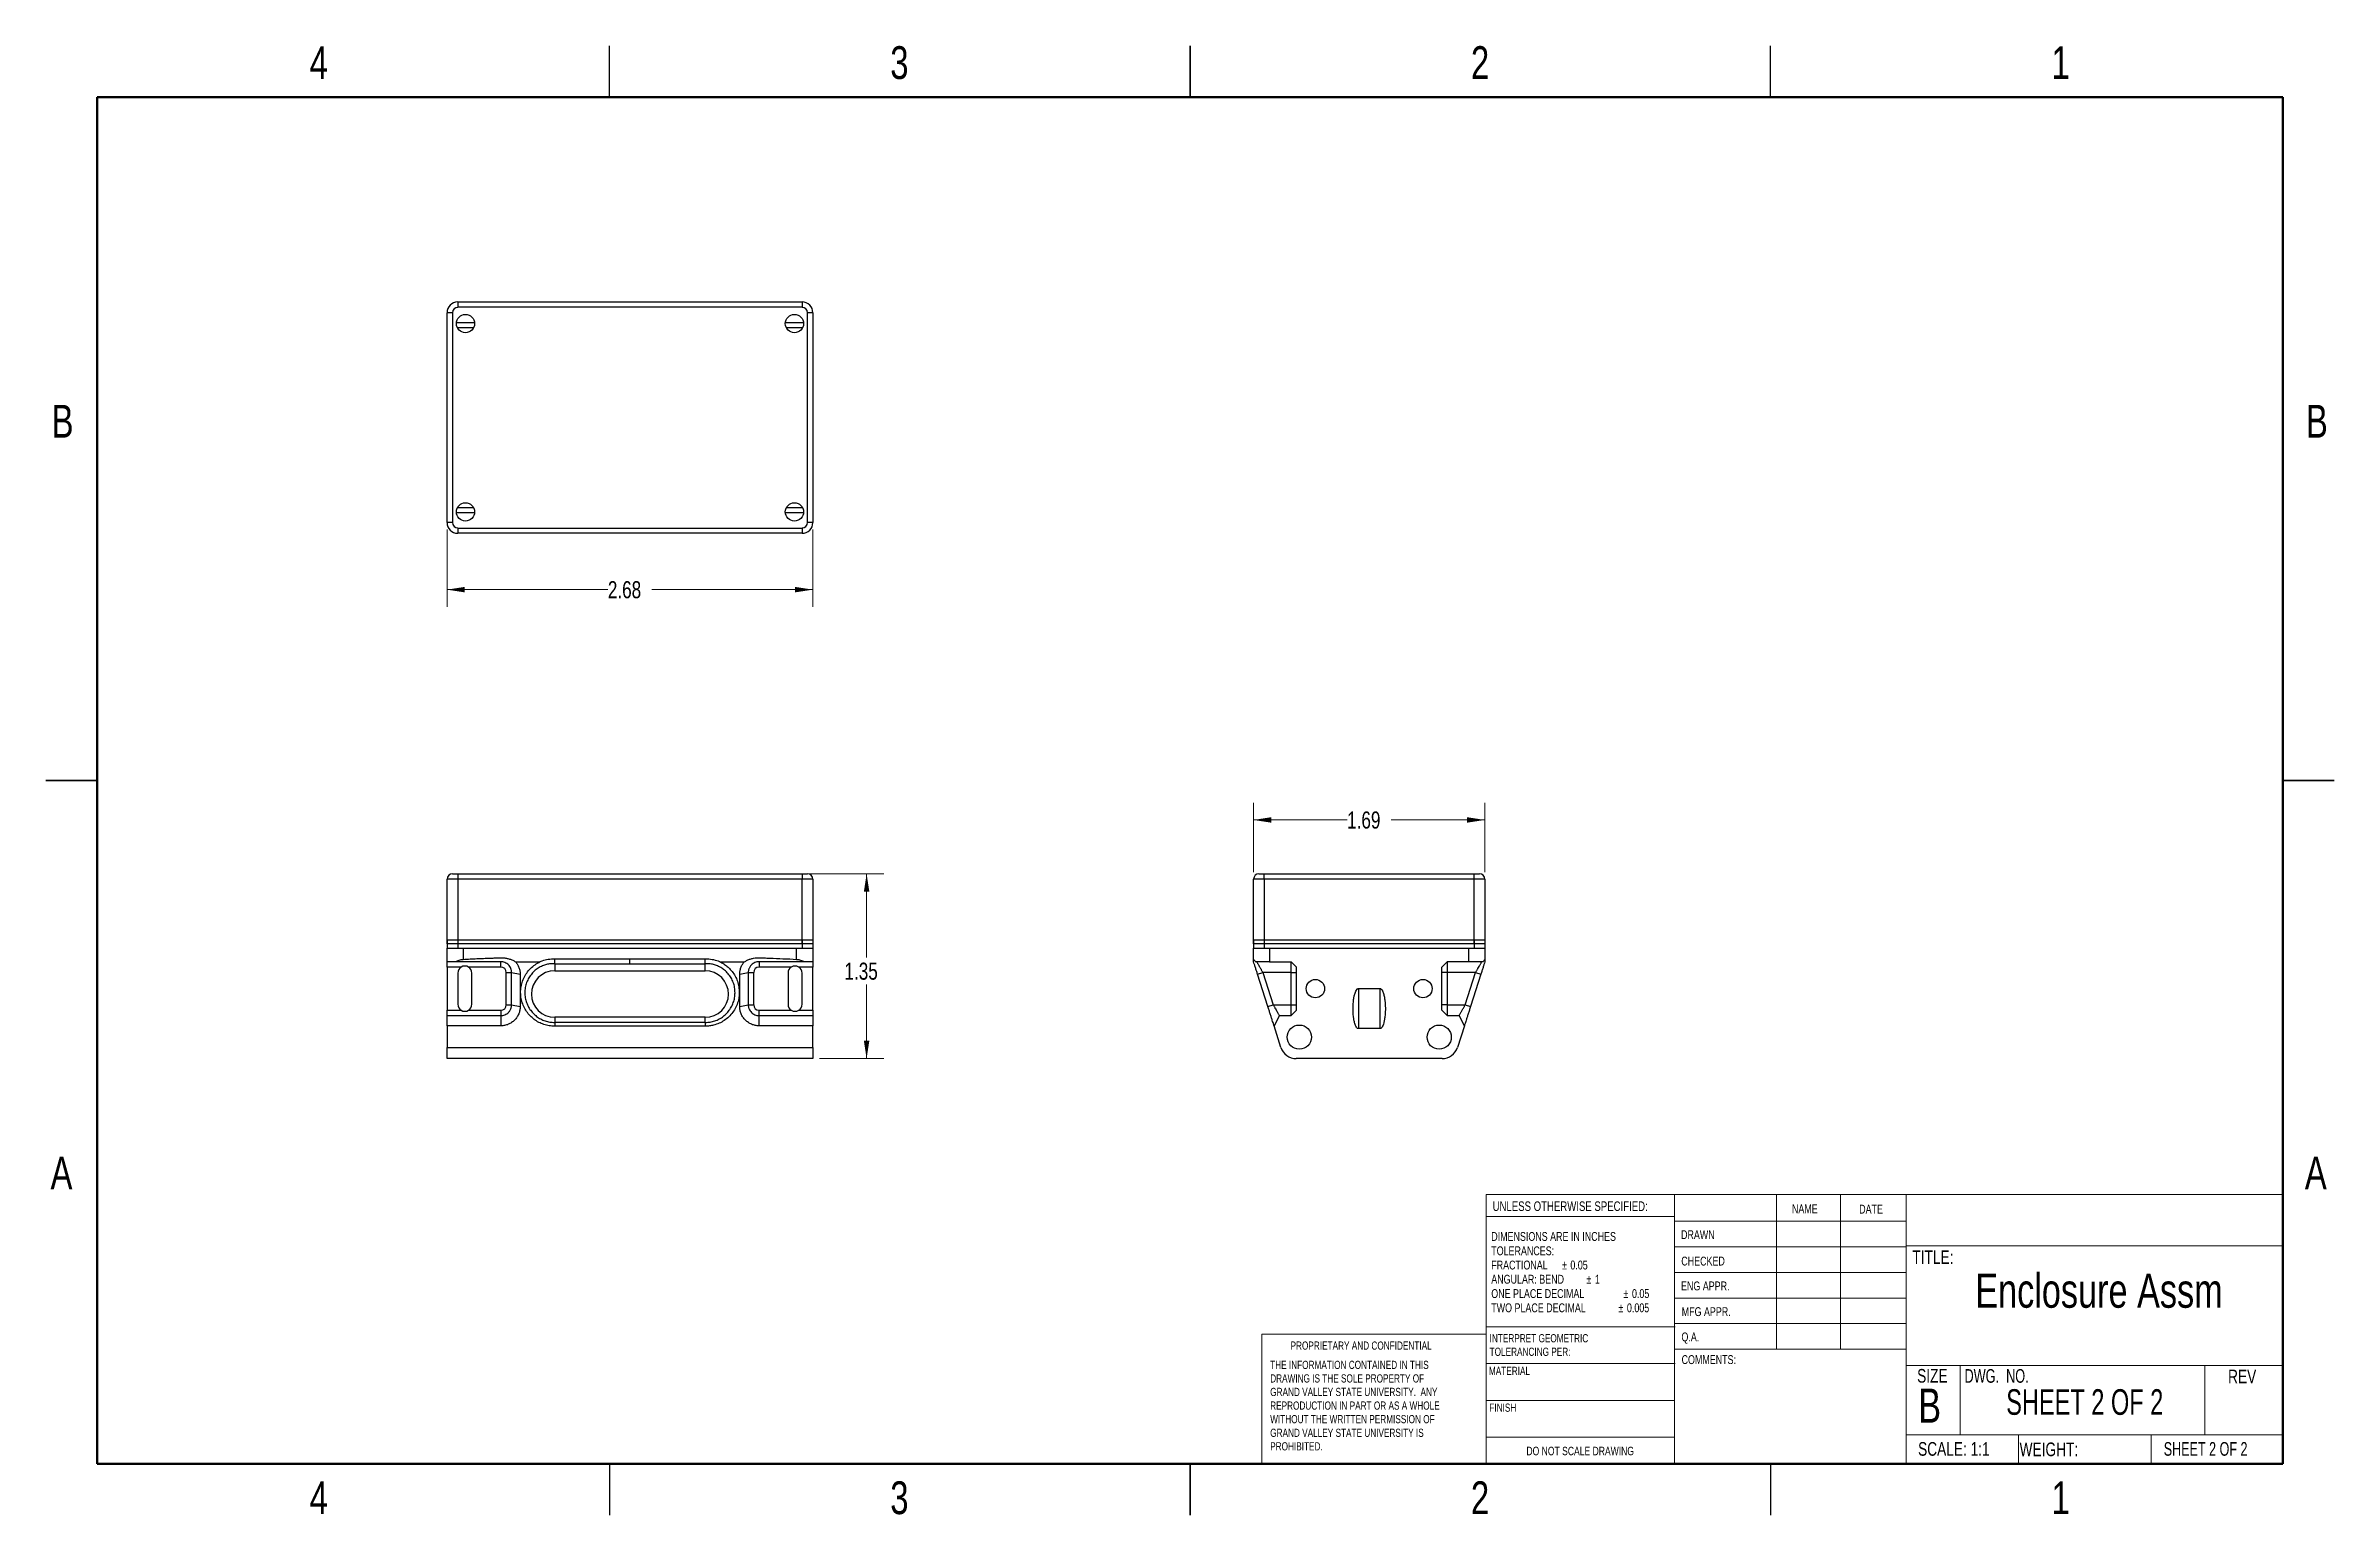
# Paper-space layout 'Sheet2' of a CAD drawing. Header units: inches. Extents: x 0.1 to 16.9, y 0.1 to 10.9.
import ezdxf

# ---------------------------------------------------------------- set-up
doc = ezdxf.new("R2010")
doc.units = ezdxf.units.IN
doc.header["$MEASUREMENT"] = 0
doc.styles.add('SLDTEXTSTYLE0', font='TXT', dxfattribs={"width": 0.75})
doc.styles.add('SLDTEXTSTYLE1', font='TXT', dxfattribs={"width": 0.6875})
doc.styles.add('SLDTEXTSTYLE2', font='TXT', dxfattribs={"width": 0.694444})
doc.dimstyles.new('SLDDIMSTYLE2', dxfattribs={"dimtxt": 0.125, "dimasz": 0.13, "dimexe": 0, "dimexo": 0.0625, "dimgap": 0.03125, "dimtad": 0, "dimtih": 1, "dimtoh": 1, "dimrnd": 1e-09, "dimzin": 12, "dimdsep": 46, "dimtxsty": 'SLDTEXTSTYLE0', "dimsah": 1, "dimcen": 0.09, "dimadec": 0, "dimazin": 3, "dimtfac": 1, "dimtofl": 0, "dimtmove": 0, "dimatfit": 3, "dimfxl": 1, "dimfrac": 2, "dimtolj": 1, "dimtzin": 12, "dimarcsym": 0})

# ---------------------------------------------------------------- blocks, each defined once
blk = doc.blocks.new('SW_NOTE_7')
at = {"color": 0, "linetype": 'Continuous', "lineweight": 0, "char_height": 0.06, "attachment_point": 1, "style": 'SLDTEXTSTYLE0'}
for s, insert in [('INTERPRET GEOMETRIC', (0, 0.077)), ('TOLERANCING PER:', (0, -0.022))]:
    blk.add_mtext(s, dxfattribs=dict(at, insert=insert))
blk = doc.blocks.new('SW_NOTE_8')
at = {"color": 0, "linetype": 'Continuous', "lineweight": 0, "char_height": 0.065, "attachment_point": 1, "style": 'SLDTEXTSTYLE0'}
for s, insert in [('DIMENSIONS ARE IN INCHES', (0, 0.084)), ('TOLERANCES:', (0, -0.021)), ('FRACTIONAL', (0, -0.125)), ('%%p', (0.518, -0.125)), ('0.05', (0.579, -0.125)), ('ANGULAR: BEND', (0, -0.229)), ('ONE PLACE DECIMAL', (0, -0.334)), ('%%p', (0.697, -0.229)), ('1', (0.759, -0.229)), ('0.05', (1.03, -0.334)), ('TWO PLACE DECIMAL', (0, -0.438)), ('%%p', (0.931, -0.438)), ('%%p', (0.968, -0.334)), ('0.005', (0.993, -0.438))]:
    blk.add_mtext(s, dxfattribs=dict(at, insert=insert))
blk = doc.blocks.new('SW_NOTE_9')
at = {"color": 0, "linetype": 'Continuous', "lineweight": 0, "char_height": 0.06, "attachment_point": 1, "style": 'SLDTEXTSTYLE0'}
for s, insert in [('THE INFORMATION CONTAINED IN THIS', (0, 0.077)), ('GRAND VALLEY STATE UNIVERSITY.  ANY', (0, -0.121)), ('DRAWING IS THE SOLE PROPERTY OF', (0, -0.022)), ('WITHOUT THE WRITTEN PERMISSION OF', (0, -0.32)), ('REPRODUCTION IN PART OR AS A WHOLE', (0, -0.221)), ('GRAND VALLEY STATE UNIVERSITY IS', (0, -0.42)), ('PROHIBITED.', (0, -0.519))]:
    blk.add_mtext(s, dxfattribs=dict(at, insert=insert))
blk = doc.blocks.new('_D_3')
at = {"color": 7, "linetype": 'Continuous', "lineweight": 18}
for p, q in [((5.711, 4.818), (6.258, 4.818)), ((6.133, 4.818), (6.133, 4.205)), ((6.133, 3.466), (6.133, 4.007)), ((5.789, 3.466), (6.258, 3.466))]:
    blk.add_line(p, q, dxfattribs=at)
for points in [[(6.133, 4.818), (6.113, 4.688), (6.153, 4.688)], [(6.133, 3.466), (6.153, 3.596), (6.113, 3.596)]]:
    blk.add_solid(points, dxfattribs=at)
at = {"color": 7, "linetype": 'Continuous', "lineweight": 18, "insert": (5.971, 4.168), "char_height": 0.125, "attachment_point": 1, "style": 'SLDTEXTSTYLE0'}
blk.add_mtext('1.35', dxfattribs=at)
blk = doc.blocks.new('_D_4')
at = {"color": 7, "linetype": 'Continuous', "lineweight": 18}
for p, q in [((3.062, 7.338), (3.062, 6.772)), ((5.739, 7.338), (5.739, 6.772)), ((3.062, 6.897), (4.239, 6.897)), ((5.739, 6.897), (4.562, 6.897))]:
    blk.add_line(p, q, dxfattribs=at)
for points in [[(3.062, 6.897), (3.192, 6.877), (3.192, 6.917)], [(5.739, 6.897), (5.609, 6.917), (5.609, 6.877)]]:
    blk.add_solid(points, dxfattribs=at)
at = {"color": 7, "linetype": 'Continuous', "lineweight": 18, "insert": (4.239, 6.959), "char_height": 0.125, "attachment_point": 1, "style": 'SLDTEXTSTYLE0'}
blk.add_mtext('2.68', dxfattribs=at)
blk = doc.blocks.new('_D_5')
at = {"color": 7, "linetype": 'Continuous', "lineweight": 18}
for p, q in [((8.965, 4.829), (8.965, 5.337)), ((8.965, 5.212), (9.65, 5.212)), ((10.658, 5.212), (9.973, 5.212)), ((10.658, 4.829), (10.658, 5.337))]:
    blk.add_line(p, q, dxfattribs=at)
for points in [[(8.965, 5.212), (9.095, 5.192), (9.095, 5.232)], [(10.658, 5.212), (10.528, 5.232), (10.528, 5.192)]]:
    blk.add_solid(points, dxfattribs=at)
at = {"color": 7, "linetype": 'Continuous', "lineweight": 18, "insert": (9.65, 5.274), "char_height": 0.125, "attachment_point": 1, "style": 'SLDTEXTSTYLE0'}
blk.add_mtext('1.69', dxfattribs=at)

psp = doc.layouts.new('Sheet2')

# ---------------------------------------------------------------- linework, layer by layer
at = {"color": 7, "linetype": 'Continuous', "lineweight": 25}
for p, q in [((4.25, 10.5), (4.25, 10.875)), ((8.5, 10.875), (8.5, 10.5)), ((8.5, 10.5), (8.5, 10.875)), ((12.75, 10.5), (12.75, 10.875)), ((3.102, 8.923), (3.062, 8.923)), ((3.062, 7.388), (3.062, 8.923)), ((3.102, 8.923), (3.102, 7.388)), ((3.141, 9.002), (5.661, 9.002)), ((3.141, 9.002), (3.141, 8.963)), ((5.661, 8.963), (3.141, 8.963)), ((5.661, 9.002), (5.661, 8.963)), ((5.739, 8.923), (5.7, 8.923)), ((5.7, 7.388), (5.7, 8.923)), ((5.739, 8.923), (5.739, 7.388)), ((3.13, 8.852), (3.263, 8.852)), ((3.256, 8.813), (3.137, 8.813)), ((5.539, 8.852), (5.672, 8.852)), ((5.664, 8.813), (5.546, 8.813)), ((3.102, 7.388), (3.062, 7.388)), ((3.263, 7.459), (3.13, 7.459)), ((3.137, 7.498), (3.256, 7.498)), ((5.672, 7.459), (5.539, 7.459)), ((5.546, 7.498), (5.664, 7.498)), ((5.739, 7.388), (5.7, 7.388)), ((3.141, 7.348), (5.661, 7.348)), ((3.141, 7.348), (3.141, 7.309)), ((5.661, 7.309), (3.141, 7.309)), ((5.661, 7.348), (5.661, 7.309)), ((0.125, 5.5), (0.5, 5.5)), ((0.5, 5.5), (0.125, 5.5)), ((16.875, 5.5), (16.5, 5.5)), ((16.5, 5.5), (16.875, 5.5)), ((3.141, 4.779), (3.062, 4.779)), ((3.062, 4.306), (3.062, 4.779)), ((3.102, 4.818), (3.141, 4.818)), ((3.141, 4.818), (3.141, 4.779)), ((3.141, 4.818), (5.661, 4.818)), ((5.661, 4.779), (3.141, 4.779)), ((3.141, 4.779), (3.141, 4.306)), ((5.661, 4.818), (5.7, 4.818)), ((5.661, 4.818), (5.661, 4.779)), ((5.739, 4.779), (5.661, 4.779)), ((5.661, 4.306), (5.661, 4.779)), ((5.739, 4.779), (5.739, 4.306)), ((9.044, 4.779), (8.965, 4.779)), ((8.965, 4.306), (8.965, 4.779)), ((9.005, 4.818), (9.044, 4.818)), ((9.044, 4.779), (9.044, 4.818)), ((9.044, 4.818), (10.579, 4.818)), ((9.044, 4.779), (9.044, 4.306)), ((10.579, 4.779), (9.044, 4.779)), ((10.579, 4.779), (10.579, 4.818)), ((10.579, 4.818), (10.619, 4.818)), ((10.579, 4.306), (10.579, 4.779)), ((10.658, 4.779), (10.579, 4.779)), ((10.658, 4.779), (10.658, 4.306)), ((3.062, 4.336), (3.062, 4.273)), ((3.062, 4.336), (3.141, 4.336)), ((3.141, 4.306), (3.062, 4.306)), ((3.062, 4.273), (3.141, 4.273)), ((3.062, 4.174), (3.062, 4.273)), ((3.141, 4.336), (3.141, 4.273)), ((3.141, 4.336), (5.661, 4.336)), ((5.661, 4.306), (3.141, 4.306)), ((3.141, 4.273), (5.661, 4.273)), ((3.18, 4.273), (3.18, 4.192)), ((3.18, 4.273), (5.621, 4.273)), ((3.85, 4.159), (3.85, 4.193)), ((4.401, 4.193), (3.85, 4.193)), ((4.952, 4.193), (4.401, 4.193)), ((4.401, 4.159), (4.401, 4.193)), ((4.952, 4.159), (4.952, 4.193)), ((5.621, 4.192), (5.621, 4.273)), ((5.661, 4.336), (5.661, 4.273)), ((5.661, 4.336), (5.739, 4.336)), ((5.739, 4.306), (5.661, 4.306)), ((5.661, 4.273), (5.739, 4.273)), ((5.739, 4.336), (5.739, 4.273)), ((5.739, 4.273), (5.739, 4.174)), ((8.965, 4.336), (8.965, 4.273)), ((8.965, 4.336), (9.044, 4.336)), ((9.044, 4.306), (8.965, 4.306)), ((8.965, 4.273), (9.044, 4.273)), ((8.965, 4.192), (8.965, 4.273)), ((9.044, 4.336), (9.044, 4.273)), ((9.044, 4.336), (10.579, 4.336)), ((10.579, 4.306), (9.044, 4.306)), ((9.044, 4.273), (10.579, 4.273)), ((9.083, 4.273), (9.083, 4.174)), ((9.083, 4.273), (10.54, 4.273)), ((10.54, 4.174), (10.54, 4.273)), ((10.579, 4.336), (10.579, 4.273)), ((10.579, 4.336), (10.658, 4.336)), ((10.658, 4.306), (10.579, 4.306)), ((10.579, 4.273), (10.658, 4.273)), ((10.658, 4.336), (10.658, 4.273)), ((10.658, 4.273), (10.658, 4.192)), ((3.126, 4.174), (3.062, 4.174)), ((3.062, 4.135), (3.062, 4.174)), ((3.165, 4.135), (3.062, 4.135)), ((3.062, 4.135), (3.062, 3.82)), ((3.141, 4.092), (3.141, 3.863)), ((3.456, 4.135), (3.219, 4.135)), ((3.243, 3.863), (3.243, 4.092)), ((3.456, 4.135), (3.456, 4.174)), ((3.495, 4.096), (3.535, 4.096)), ((3.495, 3.859), (3.495, 4.096)), ((3.535, 4.096), (3.597, 4.083)), ((3.535, 3.859), (3.535, 4.096)), ((3.564, 4.174), (3.742, 4.174)), ((3.597, 4.083), (3.597, 3.847)), ((3.85, 4.159), (4.401, 4.159)), ((3.85, 4.159), (3.85, 4.108)), ((3.85, 4.108), (4.952, 4.108)), ((4.401, 4.159), (4.952, 4.159)), ((4.952, 4.108), (4.952, 4.159)), ((5.059, 4.174), (5.238, 4.174)), ((5.204, 4.083), (5.267, 4.096)), ((5.204, 3.847), (5.204, 4.083)), ((5.267, 4.096), (5.267, 3.859)), ((5.267, 4.096), (5.306, 4.096)), ((5.306, 4.096), (5.306, 3.859)), ((5.346, 4.174), (5.346, 4.135)), ((5.582, 4.135), (5.346, 4.135)), ((5.558, 4.092), (5.558, 3.863)), ((5.739, 4.135), (5.637, 4.135)), ((5.661, 3.863), (5.661, 4.092)), ((5.739, 4.174), (5.676, 4.174)), ((5.739, 4.174), (5.739, 4.135)), ((5.739, 3.82), (5.739, 4.135)), ((9.083, 4.174), (8.979, 4.174)), ((8.994, 4.083), (9.033, 4.096)), ((9.07, 3.847), (8.994, 4.083)), ((9.241, 4.096), (9.033, 4.096)), ((9.033, 4.096), (9.109, 3.859)), ((9.083, 4.174), (9.241, 4.174)), ((9.241, 4.174), (9.28, 4.135)), ((9.241, 4.096), (9.241, 4.174)), ((9.241, 4.096), (9.28, 4.096)), ((9.241, 3.859), (9.241, 4.096)), ((9.28, 3.82), (9.28, 4.135)), ((10.343, 4.135), (10.383, 4.174)), ((10.343, 3.82), (10.343, 4.135)), ((10.383, 4.096), (10.343, 4.096)), ((10.54, 4.174), (10.383, 4.174)), ((10.383, 4.174), (10.383, 4.096)), ((10.59, 4.096), (10.383, 4.096)), ((10.383, 4.096), (10.383, 3.859)), ((10.515, 3.859), (10.59, 4.096)), ((10.645, 4.174), (10.54, 4.174)), ((10.629, 4.083), (10.553, 3.847)), ((10.59, 4.096), (10.629, 4.083)), ((3.495, 3.859), (3.535, 3.859)), ((3.535, 3.859), (3.597, 3.847)), ((5.204, 3.847), (5.267, 3.859)), ((5.267, 3.859), (5.306, 3.859)), ((9.07, 3.847), (9.109, 3.859)), ((9.109, 3.859), (9.241, 3.859)), ((9.241, 3.781), (9.241, 3.859)), ((9.241, 3.859), (9.28, 3.859)), ((9.733, 3.979), (9.89, 3.979)), ((10.383, 3.859), (10.343, 3.859)), ((10.383, 3.859), (10.383, 3.781)), ((10.383, 3.859), (10.515, 3.859)), ((10.515, 3.859), (10.553, 3.847)), ((3.062, 3.82), (3.165, 3.82)), ((3.062, 3.781), (3.062, 3.82)), ((3.062, 3.781), (3.456, 3.781)), ((3.062, 3.706), (3.062, 3.781)), ((3.062, 3.706), (3.062, 3.548)), ((3.456, 3.706), (3.062, 3.706)), ((3.219, 3.82), (3.456, 3.82)), ((3.456, 3.82), (3.456, 3.781)), ((3.456, 3.781), (3.456, 3.706)), ((3.85, 3.768), (3.85, 3.731)), ((4.952, 3.768), (3.85, 3.768)), ((3.85, 3.731), (3.85, 3.703)), ((4.952, 3.731), (3.85, 3.731)), ((4.952, 3.703), (3.85, 3.703)), ((4.952, 3.731), (4.952, 3.768)), ((4.952, 3.731), (4.952, 3.703)), ((5.346, 3.781), (5.346, 3.82)), ((5.346, 3.82), (5.582, 3.82)), ((5.346, 3.706), (5.346, 3.781)), ((5.346, 3.781), (5.739, 3.781)), ((5.739, 3.706), (5.346, 3.706)), ((5.637, 3.82), (5.739, 3.82)), ((5.739, 3.82), (5.739, 3.781)), ((5.739, 3.781), (5.739, 3.706)), ((5.739, 3.548), (5.739, 3.706)), ((9.154, 3.781), (9.115, 3.706)), ((9.166, 3.548), (9.115, 3.706)), ((9.154, 3.781), (9.241, 3.781)), ((9.28, 3.82), (9.241, 3.781)), ((9.89, 3.685), (9.733, 3.685)), ((10.383, 3.781), (10.343, 3.82)), ((10.383, 3.781), (10.47, 3.781)), ((10.508, 3.706), (10.458, 3.548)), ((10.508, 3.706), (10.47, 3.781)), ((3.062, 3.548), (5.739, 3.548)), ((3.062, 3.466), (3.062, 3.548)), ((5.739, 3.548), (5.739, 3.466)), ((5.739, 3.466), (3.062, 3.466)), ((10.345, 3.466), (9.278, 3.466)), ((4.25, 0.5), (4.25, 0.125)), ((8.5, 0.125), (8.5, 0.5)), ((8.5, 0.5), (8.5, 0.125)), ((12.75, 0.5), (12.75, 0.125))]:
    psp.add_line(p, q, dxfattribs=at)
at = {"color": 7, "linetype": 'Continuous', "lineweight": 50}
for p, q in [((0.5, 0.5), (0.5, 10.5)), ((0.5, 10.5), (16.5, 10.5)), ((16.5, 10.5), (16.5, 0.5)), ((16.5, 0.5), (0.5, 0.5))]:
    psp.add_line(p, q, dxfattribs=at)
at = {"color": 8, "linetype": 'Continuous', "lineweight": 25}
for p, q in [((9.733, 3.979), (9.733, 3.685)), ((9.89, 3.979), (9.89, 3.685))]:
    psp.add_line(p, q, dxfattribs=at)
at = {"color": 7, "linetype": 'Continuous', "lineweight": 18}
for p, q in [((10.668, 0.5), (10.668, 2.472)), ((10.668, 2.472), (16.5, 2.472)), ((12.045, 2.472), (12.045, 0.5)), ((12.794, 2.472), (12.794, 1.339)), ((13.262, 2.472), (13.262, 1.339)), ((13.741, 2.472), (13.741, 0.5)), ((12.045, 2.31), (10.668, 2.31)), ((12.045, 2.277), (13.741, 2.277)), ((12.045, 2.089), (13.741, 2.089)), ((13.741, 2.097), (16.5, 2.097)), ((12.045, 1.902), (13.741, 1.902)), ((13.741, 1.714), (12.045, 1.714)), ((13.741, 1.527), (12.045, 1.527)), ((9.025, 0.5), (9.025, 1.449)), ((10.668, 1.449), (9.025, 1.449)), ((10.668, 1.504), (12.05, 1.504)), ((10.668, 1.234), (12.05, 1.234)), ((13.741, 1.339), (12.05, 1.339)), ((13.741, 1.22), (16.5, 1.22)), ((14.137, 1.22), (14.137, 0.713)), ((15.928, 1.22), (15.928, 0.713)), ((10.668, 0.964), (12.045, 0.964)), ((10.668, 0.697), (12.045, 0.697)), ((13.741, 0.713), (16.5, 0.713)), ((14.564, 0.713), (14.564, 0.5)), ((15.536, 0.713), (15.536, 0.5))]:
    psp.add_line(p, q, dxfattribs=at)
at = {"color": 7, "linetype": 'Continuous', "lineweight": 25}
for centre, radius in [((3.197, 8.844), 0.0669), ((5.605, 8.844), 0.0669), ((3.197, 7.466), 0.0669), ((5.605, 7.466), 0.0669), ((9.418, 3.978), 0.0669), ((10.205, 3.978), 0.0669), ((9.3, 3.623), 0.0886), ((10.324, 3.623), 0.0886)]:
    psp.add_circle(centre, radius, dxfattribs=at)
for centre, radius, start, end in [((3.141, 8.923), 0.0787, 90, 180), ((3.141, 8.923), 0.0394, 90, 180), ((5.661, 8.923), 0.0787, 0, 90), ((5.661, 8.923), 0.0394, 0, 90), ((3.141, 7.388), 0.0787, 180, 270), ((3.141, 7.388), 0.0394, 180, 270), ((5.661, 7.388), 0.0394, 270, 0), ((5.661, 7.388), 0.0787, 270, 0), ((3.102, 4.779), 0.0394, 90, 180), ((5.7, 4.779), 0.0394, 0, 90), ((9.005, 4.779), 0.0394, 90, 180), ((10.619, 4.779), 0.0394, 0, 90), ((3.192, 4.092), 0.0512, 122.2042, 180), ((3.192, 4.092), 0.0512, 57.7958, 122.2042), ((3.192, 4.092), 0.0512, 0, 57.7958), ((3.456, 4.096), 0.0394, 0, 90), ((3.85, 3.938), 0.17, 90, 270), ((4.952, 3.938), 0.17, 270, 90), ((5.346, 4.096), 0.0394, 90, 180), ((5.609, 4.092), 0.0512, 122.2042, 180), ((5.609, 4.092), 0.0512, 57.7958, 122.2042), ((5.609, 4.092), 0.0512, 0, 57.7958), ((3.192, 3.863), 0.0512, 180, 237.7958), ((3.192, 3.863), 0.0512, 302.2042, 0), ((3.456, 3.859), 0.0394, 270, 0), ((5.346, 3.859), 0.0394, 180, 270), ((5.609, 3.863), 0.0512, 180, 237.7958), ((5.609, 3.863), 0.0512, 302.2042, 0), ((3.192, 3.863), 0.0512, 237.7958, 302.2042), ((5.609, 3.863), 0.0512, 237.7958, 302.2042), ((9.278, 3.584), 0.118, 197.7447, 270), ((10.345, 3.584), 0.118, 270, 342.2553)]:
    psp.add_arc(centre, radius, start, end, dxfattribs=at)
for points, knots in [([(3.126, 4.174), (3.13, 4.177), (3.138, 4.181), (3.151, 4.187), (3.165, 4.191), (3.175, 4.192), (3.18, 4.192)], [0, 0, 0, 0, 0.249637, 0.497792, 0.748952, 1, 1, 1, 1]), ([(3.18, 4.192), (3.197, 4.193), (3.231, 4.195), (3.28, 4.197), (3.328, 4.199), (3.37, 4.201), (3.408, 4.202), (3.441, 4.204), (3.47, 4.204), (3.496, 4.201), (3.52, 4.195), (3.543, 4.186), (3.557, 4.178), (3.564, 4.174)], [0, 0, 0, 0, 0.131089, 0.258118, 0.381087, 0.499996, 0.583842, 0.674288, 0.749944, 0.81262, 0.874786, 0.937093, 1, 1, 1, 1]), ([(3.85, 4.193), (3.834, 4.193), (3.802, 4.191), (3.767, 4.183), (3.747, 4.176), (3.742, 4.174)], [0, 0, 0, 0, 0.428305, 0.866642, 1, 1, 1, 1]), ([(5.059, 4.174), (5.045, 4.179), (5.014, 4.189), (4.978, 4.193), (4.957, 4.193), (4.952, 4.193)], [0, 0, 0, 0, 0.42806, 0.86536, 1, 1, 1, 1]), ([(5.238, 4.174), (5.245, 4.178), (5.259, 4.186), (5.281, 4.195), (5.305, 4.201), (5.33, 4.204), (5.36, 4.204), (5.392, 4.202), (5.447, 4.2), (5.523, 4.197), (5.588, 4.194), (5.621, 4.192)], [0, 0, 0, 0, 0.061811, 0.124064, 0.186455, 0.248709, 0.320441, 0.414947, 0.499009, 0.741321, 1, 1, 1, 1]), ([(5.621, 4.192), (5.626, 4.192), (5.636, 4.191), (5.65, 4.187), (5.664, 4.181), (5.672, 4.177), (5.676, 4.174)], [0, 0, 0, 0, 0.249782, 0.499906, 0.74982, 1, 1, 1, 1]), ([(8.965, 4.192), (8.965, 4.192), (8.966, 4.191), (8.969, 4.187), (8.973, 4.181), (8.977, 4.177), (8.979, 4.174)], [0, 0, 0, 0, 0.249782, 0.499906, 0.74982, 1, 1, 1, 1]), ([(8.965, 4.174), (8.965, 4.178), (8.965, 4.185), (8.965, 4.189), (8.965, 4.191)], [0, 0, 0, 0, 0.615654, 1, 1, 1, 1]), ([(10.645, 4.174), (10.647, 4.177), (10.651, 4.181), (10.655, 4.187), (10.658, 4.191), (10.658, 4.192), (10.658, 4.192)], [0, 0, 0, 0, 0.249637, 0.497792, 0.748952, 1, 1, 1, 1]), ([(10.658, 4.191), (10.658, 4.189), (10.658, 4.185), (10.658, 4.179), (10.658, 4.174)], [0, 0, 0, 0, 0.373727, 1, 1, 1, 1]), ([(3.456, 4.174), (3.428, 4.174), (3.373, 4.174), (3.292, 4.174), (3.209, 4.174), (3.154, 4.174), (3.126, 4.174)], [0, 0, 0, 0, 0.25, 0.499999, 0.740139, 1, 1, 1, 1]), ([(3.535, 4.096), (3.535, 4.098), (3.534, 4.103), (3.533, 4.111), (3.531, 4.119), (3.528, 4.128), (3.522, 4.14), (3.512, 4.152), (3.5, 4.161), (3.486, 4.169), (3.471, 4.174), (3.461, 4.174), (3.456, 4.174)], [0, 0, 0, 0, 0.066908, 0.133659, 0.203643, 0.266074, 0.396032, 0.522876, 0.646262, 0.766364, 0.88389, 1, 1, 1, 1]), ([(3.564, 4.174), (3.569, 4.168), (3.579, 4.155), (3.589, 4.132), (3.596, 4.108), (3.597, 4.092), (3.597, 4.083)], [0, 0, 0, 0, 0.247824, 0.497436, 0.748368, 1, 1, 1, 1]), ([(3.85, 3.703), (3.836, 3.703), (3.809, 3.705), (3.77, 3.715), (3.733, 3.73), (3.699, 3.752), (3.669, 3.779), (3.643, 3.81), (3.623, 3.846), (3.608, 3.885), (3.601, 3.927), (3.6, 3.97), (3.607, 4.013), (3.622, 4.054), (3.644, 4.093), (3.672, 4.126), (3.705, 4.154), (3.73, 4.168), (3.742, 4.174)], [0, 0, 0, 0, 0.058605, 0.117213, 0.175765, 0.23433, 0.294427, 0.35454, 0.41703, 0.479528, 0.544477, 0.609422, 0.675981, 0.742528, 0.808882, 0.875225, 0.937616, 1, 1, 1, 1]), ([(3.85, 4.159), (3.849, 4.159), (3.843, 4.159), (3.831, 4.16), (3.808, 4.158), (3.782, 4.153), (3.751, 4.141), (3.721, 4.124), (3.694, 4.101), (3.67, 4.073), (3.651, 4.04), (3.638, 4.005), (3.631, 3.967), (3.631, 3.929), (3.638, 3.893), (3.65, 3.858), (3.668, 3.826), (3.691, 3.798), (3.717, 3.774), (3.747, 3.755), (3.779, 3.741), (3.814, 3.732), (3.838, 3.731), (3.85, 3.731)], [0, 0, 0, 0, 0.001926, 0.02929, 0.056673, 0.102573, 0.148457, 0.198725, 0.249029, 0.303277, 0.357568, 0.413943, 0.470337, 0.526376, 0.582415, 0.636656, 0.690892, 0.743147, 0.795394, 0.846529, 0.897656, 0.94883, 1, 1, 1, 1]), ([(5.059, 4.174), (5.069, 4.169), (5.088, 4.16), (5.113, 4.141), (5.138, 4.117), (5.161, 4.087), (5.181, 4.051), (5.194, 4.012), (5.201, 3.969), (5.201, 3.926), (5.193, 3.883), (5.177, 3.842), (5.154, 3.804), (5.125, 3.771), (5.092, 3.744), (5.054, 3.723), (5.017, 3.711), (4.983, 3.704), (4.962, 3.703), (4.952, 3.703)], [0, 0, 0, 0, 0.0464299, 0.093057, 0.1394961, 0.200588, 0.2616851, 0.325814, 0.3899521, 0.4562548, 0.5225619, 0.5891593, 0.6557465, 0.7207896, 0.7858131, 0.8481449, 0.9104613, 0.9552315, 1, 1, 1, 1]), ([(4.952, 3.731), (4.964, 3.731), (4.988, 3.732), (5.022, 3.741), (5.055, 3.755), (5.085, 3.774), (5.111, 3.798), (5.134, 3.826), (5.151, 3.858), (5.164, 3.893), (5.17, 3.929), (5.17, 3.967), (5.164, 4.005), (5.151, 4.04), (5.132, 4.073), (5.108, 4.101), (5.08, 4.124), (5.051, 4.141), (5.02, 4.153), (4.993, 4.158), (4.971, 4.16), (4.959, 4.159), (4.952, 4.159), (4.952, 4.159)], [0, 0, 0, 0, 0.05117, 0.102344, 0.153471, 0.204606, 0.256853, 0.309108, 0.363344, 0.417585, 0.473624, 0.529663, 0.586057, 0.642432, 0.696723, 0.750971, 0.801275, 0.851543, 0.897427, 0.943327, 0.97071, 0.998074, 1, 1, 1, 1]), ([(5.204, 4.083), (5.205, 4.092), (5.206, 4.108), (5.212, 4.132), (5.223, 4.155), (5.233, 4.168), (5.238, 4.174)], [0, 0, 0, 0, 0.2516322, 0.5025644, 0.7521763, 1, 1, 1, 1]), ([(5.346, 4.174), (5.341, 4.174), (5.33, 4.174), (5.315, 4.169), (5.301, 4.161), (5.291, 4.153), (5.283, 4.144), (5.277, 4.135), (5.273, 4.127), (5.27, 4.119), (5.268, 4.111), (5.267, 4.103), (5.267, 4.098), (5.267, 4.096)], [0, 0, 0, 0, 0.116086, 0.233589, 0.353666, 0.477027, 0.560156, 0.64523, 0.73398, 0.796385, 0.866369, 0.933105, 1, 1, 1, 1]), ([(5.676, 4.174), (5.653, 4.174), (5.608, 4.174), (5.542, 4.174), (5.477, 4.174), (5.411, 4.174), (5.368, 4.174), (5.346, 4.174)], [0, 0, 0, 0, 0.209431, 0.406287, 0.602649, 0.800689, 1, 1, 1, 1]), ([(8.994, 4.083), (8.992, 4.092), (8.987, 4.108), (8.979, 4.132), (8.972, 4.155), (8.967, 4.168), (8.965, 4.174)], [0, 0, 0, 0, 0.2516322, 0.5025644, 0.7521763, 1, 1, 1, 1]), ([(8.988, 4.174), (8.988, 4.174), (8.988, 4.174), (8.991, 4.169), (8.995, 4.161), (9, 4.153), (9.005, 4.144), (9.01, 4.135), (9.015, 4.127), (9.02, 4.119), (9.024, 4.111), (9.029, 4.103), (9.032, 4.098), (9.033, 4.096)], [0, 0, 0, 0, 0.116086, 0.233589, 0.353666, 0.477027, 0.560156, 0.64523, 0.73398, 0.796385, 0.866369, 0.933105, 1, 1, 1, 1]), ([(10.59, 4.096), (10.592, 4.098), (10.595, 4.103), (10.599, 4.111), (10.604, 4.119), (10.609, 4.128), (10.616, 4.14), (10.623, 4.152), (10.628, 4.161), (10.632, 4.169), (10.635, 4.174), (10.635, 4.174), (10.636, 4.174)], [0, 0, 0, 0, 0.066908, 0.133659, 0.203643, 0.266074, 0.396032, 0.522876, 0.646262, 0.766364, 0.88389, 1, 1, 1, 1]), ([(10.658, 4.174), (10.656, 4.168), (10.652, 4.155), (10.645, 4.132), (10.637, 4.108), (10.632, 4.092), (10.629, 4.083)], [0, 0, 0, 0, 0.247824, 0.497436, 0.748368, 1, 1, 1, 1]), ([(3.456, 3.781), (3.461, 3.781), (3.471, 3.782), (3.486, 3.786), (3.5, 3.794), (3.511, 3.802), (3.519, 3.811), (3.524, 3.82), (3.528, 3.828), (3.531, 3.836), (3.533, 3.844), (3.534, 3.852), (3.535, 3.857), (3.535, 3.859)], [0, 0, 0, 0, 0.1160859, 0.2335886, 0.3536662, 0.477027, 0.5601364, 0.6452124, 0.7339793, 0.7963706, 0.8663684, 0.9331048, 1, 1, 1, 1]), ([(5.267, 3.859), (5.267, 3.857), (5.267, 3.852), (5.268, 3.844), (5.27, 3.836), (5.274, 3.827), (5.28, 3.816), (5.29, 3.804), (5.301, 3.794), (5.315, 3.786), (5.33, 3.782), (5.341, 3.781), (5.346, 3.781)], [0, 0, 0, 0, 0.0669088, 0.1336587, 0.2036564, 0.2660746, 0.396032, 0.5228762, 0.6462621, 0.7663641, 0.8838906, 1, 1, 1, 1]), ([(9.109, 3.859), (9.11, 3.857), (9.113, 3.852), (9.118, 3.844), (9.122, 3.836), (9.127, 3.827), (9.134, 3.816), (9.141, 3.804), (9.146, 3.794), (9.151, 3.786), (9.153, 3.782), (9.154, 3.781), (9.154, 3.781)], [0, 0, 0, 0, 0.0669088, 0.1336587, 0.2036564, 0.2660746, 0.396032, 0.5228762, 0.6462621, 0.7663641, 0.8838906, 1, 1, 1, 1]), ([(9.733, 3.685), (9.732, 3.685), (9.728, 3.686), (9.723, 3.689), (9.717, 3.697), (9.711, 3.709), (9.705, 3.726), (9.7, 3.748), (9.695, 3.783), (9.693, 3.828), (9.695, 3.874), (9.699, 3.911), (9.705, 3.935), (9.71, 3.953), (9.716, 3.965), (9.722, 3.973), (9.726, 3.977), (9.731, 3.979), (9.732, 3.979), (9.733, 3.979)], [0, 0, 0, 0, 0.013255, 0.029749, 0.059265, 0.10523, 0.151412, 0.235184, 0.31905, 0.485905, 0.652715, 0.759196, 0.833228, 0.88505, 0.937686, 0.959831, 0.982163, 0.99468, 1, 1, 1, 1]), ([(9.89, 3.979), (9.892, 3.979), (9.895, 3.978), (9.9, 3.975), (9.907, 3.967), (9.912, 3.955), (9.918, 3.938), (9.923, 3.916), (9.928, 3.881), (9.931, 3.837), (9.929, 3.79), (9.924, 3.753), (9.919, 3.729), (9.913, 3.711), (9.908, 3.699), (9.902, 3.691), (9.897, 3.687), (9.893, 3.685), (9.891, 3.685), (9.89, 3.685)], [0, 0, 0, 0, 0.013255, 0.029749, 0.059265, 0.10523, 0.151412, 0.235184, 0.31905, 0.485905, 0.652715, 0.759196, 0.833228, 0.88505, 0.937686, 0.959831, 0.982163, 0.99468, 1, 1, 1, 1]), ([(10.47, 3.781), (10.47, 3.781), (10.47, 3.782), (10.473, 3.786), (10.477, 3.794), (10.482, 3.802), (10.487, 3.811), (10.492, 3.82), (10.497, 3.828), (10.502, 3.836), (10.506, 3.844), (10.51, 3.852), (10.513, 3.857), (10.515, 3.859)], [0, 0, 0, 0, 0.1160859, 0.2335886, 0.3536662, 0.477027, 0.5601364, 0.6452124, 0.7339793, 0.7963706, 0.8663684, 0.9331048, 1, 1, 1, 1]), ([(3.597, 3.847), (3.597, 3.838), (3.596, 3.819), (3.587, 3.793), (3.574, 3.768), (3.557, 3.747), (3.535, 3.729), (3.51, 3.716), (3.484, 3.707), (3.465, 3.706), (3.456, 3.706)], [0, 0, 0, 0, 0.12797, 0.255495, 0.382194, 0.507805, 0.632228, 0.755543, 0.878004, 1, 1, 1, 1]), ([(5.346, 3.706), (5.336, 3.706), (5.318, 3.707), (5.291, 3.716), (5.267, 3.729), (5.245, 3.747), (5.227, 3.768), (5.214, 3.793), (5.206, 3.819), (5.205, 3.838), (5.204, 3.847)], [0, 0, 0, 0, 0.121996, 0.244457, 0.367772, 0.492195, 0.617806, 0.744505, 0.87203, 1, 1, 1, 1]), ([(9.115, 3.706), (9.115, 3.706), (9.115, 3.707), (9.112, 3.716), (9.108, 3.729), (9.102, 3.747), (9.095, 3.768), (9.087, 3.793), (9.079, 3.819), (9.073, 3.838), (9.07, 3.847)], [0, 0, 0, 0, 0.121996, 0.244457, 0.367772, 0.492195, 0.617806, 0.744505, 0.87203, 1, 1, 1, 1]), ([(10.553, 3.847), (10.55, 3.838), (10.545, 3.819), (10.536, 3.793), (10.528, 3.768), (10.521, 3.747), (10.516, 3.729), (10.511, 3.716), (10.509, 3.707), (10.508, 3.706), (10.508, 3.706)], [0, 0, 0, 0, 0.12797, 0.255495, 0.382194, 0.507805, 0.632228, 0.755543, 0.878004, 1, 1, 1, 1])]:
    psp.add_open_spline(points, degree=3, knots=knots, dxfattribs=at)

# ---------------------------------------------------------------- block references
at = {"color": 7, "linetype": 'Continuous', "lineweight": 0}
for name, p in [('SW_NOTE_8', (10.705, 2.113)), ('SW_NOTE_7', (10.693, 1.373)), ('SW_NOTE_9', (9.087, 1.178))]:
    psp.add_blockref(name, p, dxfattribs=at)

# ---------------------------------------------------------------- texts
for s, insert, char_height, attachment_point, style in [('4', (2.123, 10.873), 0.24, 2, 'SLDTEXTSTYLE0'), ('3', (6.373, 10.873), 0.24, 2, 'SLDTEXTSTYLE0'), ('2', (10.623, 10.873), 0.24, 2, 'SLDTEXTSTYLE0'), ('1', (14.873, 10.873), 0.24, 2, 'SLDTEXTSTYLE0'), ('B', (0.248, 8.249), 0.24, 2, 'SLDTEXTSTYLE0'), ('B', (16.748, 8.249), 0.24, 2, 'SLDTEXTSTYLE0'), ('A', (0.24, 2.749), 0.24, 2, 'SLDTEXTSTYLE0'), ('A', (16.74, 2.749), 0.24, 2, 'SLDTEXTSTYLE0'), ('UNLESS OTHERWISE SPECIFIED:', (10.715, 2.421), 0.07, 1, 'SLDTEXTSTYLE0'), ('NAME', (12.906, 2.399), 0.065, 1, 'SLDTEXTSTYLE0'), ('DATE', (13.398, 2.397), 0.065, 1, 'SLDTEXTSTYLE0'), ('DRAWN', (12.094, 2.21), 0.065, 1, 'SLDTEXTSTYLE0'), ('CHECKED', (12.096, 2.017), 0.065, 1, 'SLDTEXTSTYLE0'), ('TITLE:', (13.787, 2.063), 0.1, 1, 'SLDTEXTSTYLE0'), ('Enclosure Assm', (15.153, 1.893), 0.25, 2, 'SLDTEXTSTYLE0'), ('ENG APPR.', (12.094, 1.835), 0.065, 1, 'SLDTEXTSTYLE0'), ('MFG APPR.', (12.099, 1.647), 0.065, 1, 'SLDTEXTSTYLE0'), ('PROPRIETARY AND CONFIDENTIAL', (9.236, 1.396), 0.06, 1, 'SLDTEXTSTYLE0'), ('Q.A.', (12.097, 1.462), 0.065, 1, 'SLDTEXTSTYLE0'), ('MATERIAL', (10.688, 1.211), 0.06, 1, 'SLDTEXTSTYLE0'), ('COMMENTS:', (12.098, 1.296), 0.065, 1, 'SLDTEXTSTYLE0'), ('SIZE', (13.822, 1.195), 0.1, 1, 'SLDTEXTSTYLE0'), ('DWG.  NO.', (14.169, 1.194), 0.1, 1, 'SLDTEXTSTYLE2'), ('REV', (16.098, 1.19), 0.1, 1, 'SLDTEXTSTYLE0'), ('B', (13.83, 1.052), 0.25, 1, 'SLDTEXTSTYLE0'), ('SHEET 2 OF 2', (15.049, 1.047), 0.1875, 2, 'SLDTEXTSTYLE1'), ('FINISH', (10.691, 0.942), 0.06, 1, 'SLDTEXTSTYLE0'), ('DO NOT SCALE DRAWING', (11.356, 0.626), 0.0625, 2, 'SLDTEXTSTYLE0'), ('SCALE: 1:1', (13.829, 0.66), 0.1, 1, 'SLDTEXTSTYLE0'), ('WEIGHT:', (14.572, 0.657), 0.1, 1, 'SLDTEXTSTYLE0'), ('SHEET 2 OF 2', (15.627, 0.66), 0.1, 1, 'SLDTEXTSTYLE1'), ('4', (2.123, 0.373), 0.24, 2, 'SLDTEXTSTYLE0'), ('3', (6.373, 0.373), 0.24, 2, 'SLDTEXTSTYLE0'), ('2', (10.623, 0.373), 0.24, 2, 'SLDTEXTSTYLE0'), ('1', (14.873, 0.373), 0.24, 2, 'SLDTEXTSTYLE0')]:
    psp.add_mtext(s, dxfattribs=dict(at, insert=insert, char_height=char_height, attachment_point=attachment_point, style=style))

# ---------------------------------------------------------------- dimensions: what is measured, and where the dimension line sits
at = {"color": 7, "linetype": 'Continuous', "lineweight": 18}
for base, p1, p2, picture, middle in [((5.739, 6.897), (3.062, 7.388), (5.739, 7.388), '_D_4', (4.401, 6.897)), ((10.658, 5.212), (8.965, 4.779), (10.658, 4.779), '_D_5', (9.812, 5.212))]:
    dim = psp.add_linear_dim(base=base, p1=p1, p2=p2, dimstyle='SLDDIMSTYLE2', dxfattribs=at)
    dim.commit()
    dim.dimension.update_dxf_attribs({"geometry": picture, "text_midpoint": middle, "dimtype": 160})
dim = psp.add_linear_dim(base=(6.133, 4.818), p1=(5.739, 3.466), p2=(5.661, 4.818), angle=90, dimstyle='SLDDIMSTYLE2', dxfattribs=at)
dim.commit()
dim.dimension.update_dxf_attribs({"geometry": '_D_3', "text_midpoint": (6.133, 4.106), "dimtype": 160})

doc.saveas('drawing.dxf')
